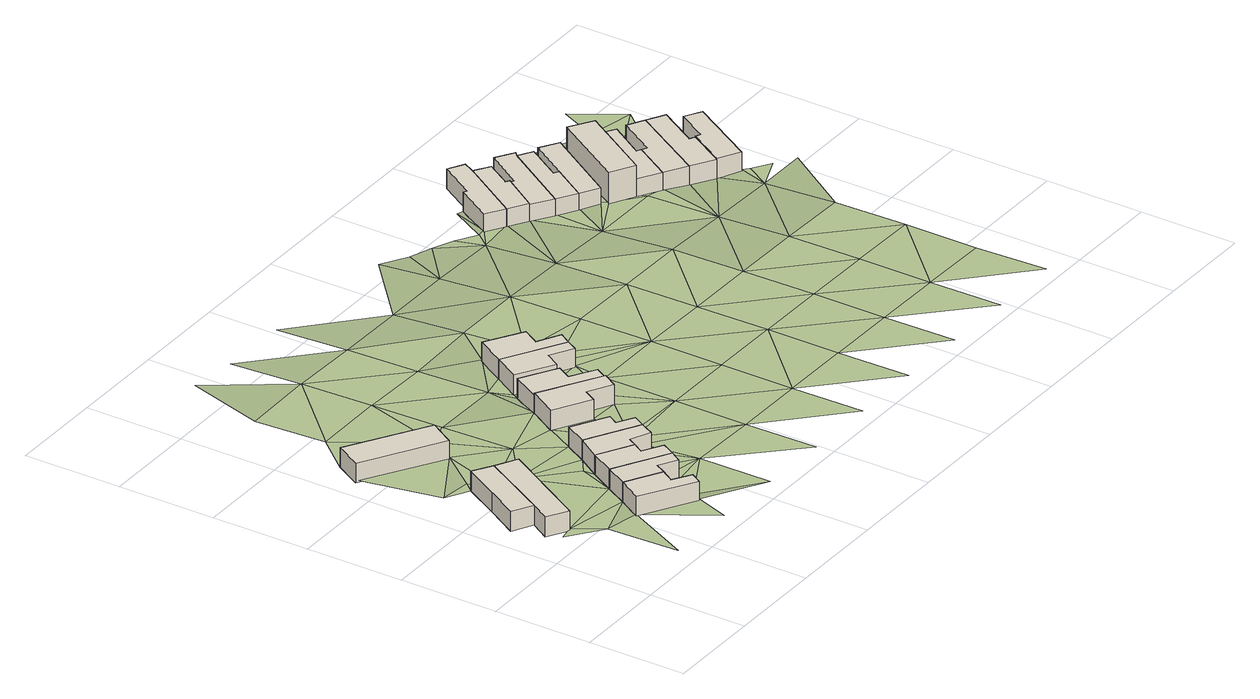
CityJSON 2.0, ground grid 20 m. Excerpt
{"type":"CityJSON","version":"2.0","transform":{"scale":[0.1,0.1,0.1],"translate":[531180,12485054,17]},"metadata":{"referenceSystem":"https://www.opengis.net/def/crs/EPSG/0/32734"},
"CityObjects":{
"building1":{"type":"Building","attributes":{"address":"Swift Street Salt River Cape Town","building":"house","building:levels":1,"building_height":4.1,"plus_code":"4FRW3F86+MXW","ground_height":20.4,"roof_height":24.5},"geometry":[{"type":"Solid","lod":"1","boundaries":[[[[0,1,2,3]],[[1,4,5,2]],[[4,6,7,5]],[[6,8,9,7]],[[8,0,3,9]],[[3,2,5,7,9]],[[8,6,4,1,0]]]]}]},
"building2":{"type":"Building","attributes":{"address":"Shelley Road Salt River Cape Town","building":"house","building:levels":1,"building_height":4.1,"plus_code":"4FRW3F87+M2R","ground_height":20.4,"roof_height":24.5},"geometry":[{"type":"Solid","lod":"1","boundaries":[[[[0,8,9,3]],[[8,10,11,9]],[[10,12,13,11]],[[12,14,15,13]],[[14,0,3,15]],[[3,9,11,13,15]],[[14,12,10,8,0]]]]}]},
"building3":{"type":"Building","attributes":{"address":"Shelley Road Salt River Cape Town","building":"house","building:levels":1,"building_height":4.1,"plus_code":"4FRW3F87+J36","ground_height":20.52,"roof_height":24.62},"geometry":[{"type":"Solid","lod":"1","boundaries":[[[[16,17,18,19]],[[17,20,21,18]],[[20,22,23,21]],[[22,24,25,23]],[[24,26,27,25]],[[26,16,19,27]],[[19,18,21,23,25,27]],[[26,24,22,20,17,16]]]]}]},
"building4":{"type":"Building","attributes":{"building":"school","building:levels":1,"building_height":4.1,"plus_code":"4FRW3F87+Q2R","ground_height":19.36,"roof_height":23.46},"geometry":[{"type":"Solid","lod":"1","boundaries":[[[[28,29,30,31]],[[29,32,33,30]],[[32,34,35,33]],[[34,28,31,35]],[[31,30,33,35]],[[34,32,29,28]]]]}]},
"building5":{"type":"Building","attributes":{"address":"Shelley Road Salt River Cape Town","building":"house","building:levels":1,"building_height":4.1,"plus_code":"4FRW3F87+J3R","ground_height":20.49,"roof_height":24.59},"geometry":[{"type":"Solid","lod":"1","boundaries":[[[[17,16,19,18]],[[16,36,37,19]],[[36,38,39,37]],[[38,40,41,39]],[[40,42,43,41]],[[42,17,18,43]],[[18,19,37,39,41,43]],[[42,40,38,36,16,17]]]]}]},
"building6":{"type":"Building","attributes":{"address":"Shelley Road Salt River Cape Town","building":"house","building:levels":1,"building_height":4.1,"plus_code":"4FRW3F87+M34","ground_height":20.49,"roof_height":24.59},"geometry":[{"type":"Solid","lod":"1","boundaries":[[[[42,40,41,43]],[[40,44,45,41]],[[44,46,47,45]],[[46,48,49,47]],[[48,50,51,49]],[[50,42,43,51]],[[43,41,45,47,49,51]],[[50,48,46,44,40,42]]]]}]},
"building7":{"type":"Building","attributes":{"address":"Shelley Road Salt River Cape Town","building":"house","building:levels":1,"building_height":4.1,"plus_code":"4FRW3F87+M3Q","ground_height":20.49,"roof_height":24.59},"geometry":[{"type":"Solid","lod":"1","boundaries":[[[[50,48,49,51]],[[48,52,53,49]],[[52,54,55,53]],[[54,56,57,55]],[[56,58,59,57]],[[58,50,51,59]],[[51,49,53,55,57,59]],[[58,56,54,52,48,50]]]]}]},
"building8":{"type":"Building","attributes":{"address":"Shelley Road Salt River Cape Town","building":"house","building:levels":1,"building_height":4.1,"plus_code":"4FRW3F87+M4J","ground_height":20.49,"roof_height":24.59},"geometry":[{"type":"Solid","lod":"1","boundaries":[[[[58,56,57,59]],[[56,60,61,57]],[[60,62,63,61]],[[62,64,65,63]],[[64,66,67,65]],[[66,58,59,67]],[[59,57,61,63,65,67]],[[66,64,62,60,56,58]]]]}]},
"building9":{"type":"Building","attributes":{"address":"Shelley Road Salt River Cape Town","building":"house","building:levels":1,"building_height":4.1,"plus_code":"4FRW3F87+P4P","ground_height":20.06,"roof_height":24.16},"geometry":[{"type":"Solid","lod":"1","boundaries":[[[[68,69,70,71]],[[69,72,73,70]],[[72,74,75,73]],[[74,76,77,75]],[[76,78,79,77]],[[78,68,71,79]],[[71,70,73,75,77,79]],[[78,76,74,72,69,68]]]]}]},
"building10":{"type":"Building","attributes":{"address":"Shelley Road Salt River Cape Town","building":"house","building:levels":1,"building_height":4.1,"plus_code":"4FRW3F87+P4X","ground_height":19.55,"roof_height":23.65},"geometry":[{"type":"Solid","lod":"1","boundaries":[[[[80,81,82,83]],[[81,84,85,82]],[[84,86,87,85]],[[86,88,89,87]],[[88,90,91,89]],[[90,80,83,91]],[[83,82,85,87,89,91]],[[90,88,86,84,81,80]]]]}]},
"building11":{"type":"Building","attributes":{"address":"Shelley Road Salt River Cape Town","building":"house","building:levels":1,"building_height":4.1,"plus_code":"4FRW3F87+Q5M","ground_height":19.55,"roof_height":23.65},"geometry":[{"type":"Solid","lod":"1","boundaries":[[[[92,93,94,95]],[[93,96,97,94]],[[96,98,99,97]],[[98,100,101,99]],[[100,102,103,101]],[[102,92,95,103]],[[95,94,97,99,101,103]],[[102,100,98,96,93,92]]]]}]},
"building12":{"type":"Building","attributes":{"address":"Shelley Road Salt River Cape Town","building":"house","building:levels":1,"building_height":4.1,"plus_code":"4FRW3F87+Q5P","ground_height":19.55,"roof_height":23.65},"geometry":[{"type":"Solid","lod":"1","boundaries":[[[[93,92,95,94]],[[92,104,105,95]],[[104,106,107,105]],[[106,108,109,107]],[[108,110,111,109]],[[110,93,94,111]],[[94,95,105,107,109,111]],[[110,108,106,104,92,93]]]]}]},
"building13":{"type":"Building","attributes":{"address":"44 Dove Street Salt River Cape Town","building":"house","building:levels":1,"building_height":4.1,"plus_code":"4FRW3F87+W97","ground_height":17.37,"roof_height":21.47},"geometry":[{"type":"Solid","lod":"1","boundaries":[[[[112,113,114,115]],[[113,116,117,114]],[[116,118,119,117]],[[118,120,121,119]],[[120,122,123,121]],[[122,124,125,123]],[[124,112,115,125]],[[115,114,117,119,121,123,125]],[[124,122,120,118,116,113,112]]]]}]},
"building14":{"type":"Building","attributes":{"address":"42 Dove Street Salt River Cape Town","building":"house","building:levels":1,"building_height":4.1,"plus_code":"4FRW3F87+W99","ground_height":17.37,"roof_height":21.47},"geometry":[{"type":"Solid","lod":"1","boundaries":[[[[112,126,127,115]],[[126,128,129,127]],[[128,130,131,129]],[[130,132,133,131]],[[132,113,114,133]],[[113,112,115,114]],[[115,127,129,131,133,114]],[[113,132,130,128,126,112]]]]}]},
"building15":{"type":"Building","attributes":{"address":"40 Dove Street Salt River Cape Town","building":"house","building:levels":1,"building_height":4.1,"plus_code":"4FRW3F87+VCR","ground_height":17.19,"roof_height":21.29},"geometry":[{"type":"Solid","lod":"1","boundaries":[[[[134,135,136,137]],[[135,138,139,136]],[[138,140,141,139]],[[140,142,143,141]],[[142,144,145,143]],[[144,146,147,145]],[[146,134,137,147]],[[137,136,139,141,143,145,147]],[[146,144,142,140,138,135,134]]]]}]},
"building16":{"type":"Building","attributes":{"address":"38 Dove Street Salt River Cape Town","building":"house","building:levels":1,"building_height":4.1,"plus_code":"4FRW3F87+WC4","ground_height":17.19,"roof_height":21.29},"geometry":[{"type":"Solid","lod":"1","boundaries":[[[[135,148,149,136]],[[148,150,151,149]],[[150,152,153,151]],[[152,154,155,153]],[[154,138,139,155]],[[138,135,136,139]],[[136,149,151,153,155,139]],[[138,154,152,150,148,135]]]]}]},
"building17":{"type":"Building","attributes":{"address":"36 Dove Street Salt River Cape Town","building":"house","building:levels":1,"building_height":4.1,"plus_code":"4FRW3F87+VCH","ground_height":17.19,"roof_height":21.29},"geometry":[{"type":"Solid","lod":"1","boundaries":[[[[148,156,157,149]],[[156,158,159,157]],[[158,160,161,159]],[[160,150,151,161]],[[150,148,149,151]],[[149,157,159,161,151]],[[150,160,158,156,148]]]]}]},
"building18":{"type":"Building","attributes":{"address":"34 Dove Street Salt River Cape Town","building":"house","building:levels":2,"building_height":6.9,"plus_code":"4FRW3F87+VFF","ground_height":17.55,"roof_height":24.45},"geometry":[{"type":"Solid","lod":"1","boundaries":[[[[162,163,164,165]],[[163,166,167,164]],[[166,168,169,167]],[[168,162,165,169]],[[165,164,167,169]],[[168,166,163,162]]]]}]},
"building19":{"type":"Building","attributes":{"address":"32 Dove Street Salt River Cape Town","building":"house","building:levels":1,"building_height":4.1,"plus_code":"4FRW3F87+VFH","ground_height":17.55,"roof_height":21.65},"geometry":[{"type":"Solid","lod":"1","boundaries":[[[[162,170,171,172]],[[170,173,174,171]],[[173,175,176,174]],[[175,177,178,176]],[[177,163,179,178]],[[163,162,172,179]],[[172,171,174,176,178,179]],[[163,177,175,173,170,162]]]]}]},
"building20":{"type":"Building","attributes":{"address":"30 Dove Street Salt River Cape Town","building":"house","building:levels":1,"building_height":4.1,"plus_code":"4FRW3F87+RGR","ground_height":17.55,"roof_height":21.65},"geometry":[{"type":"Solid","lod":"1","boundaries":[[[[170,180,181,171]],[[180,182,183,181]],[[182,184,185,183]],[[184,186,187,185]],[[186,173,174,187]],[[173,170,171,174]],[[171,181,183,185,187,174]],[[173,186,184,182,180,170]]]]}]},
"building21":{"type":"Building","attributes":{"address":"28 Dove Street Salt River Cape Town","building":"house","building:levels":1,"building_height":4.1,"plus_code":"4FRW3F87+VG4","ground_height":17.55,"roof_height":21.65},"geometry":[{"type":"Solid","lod":"1","boundaries":[[[[180,188,189,181]],[[188,190,191,189]],[[190,192,193,191]],[[192,194,195,193]],[[194,182,183,195]],[[182,180,181,183]],[[181,189,191,193,195,183]],[[182,194,192,190,188,180]]]]}]},
"building22":{"type":"Building","attributes":{"address":"26 Dove Street Salt River Cape Town","building":"house","building:levels":1,"building_height":4.1,"plus_code":"4FRW3F87+RGH","ground_height":17.75,"roof_height":21.85},"geometry":[{"type":"Solid","lod":"1","boundaries":[[[[196,197,198,199]],[[197,200,201,198]],[[200,202,203,201]],[[202,204,205,203]],[[204,206,207,205]],[[206,196,199,207]],[[199,198,201,203,205,207]],[[206,204,202,200,197,196]]]]}]},
"terrain1":{"type":"TINRelief","geometry":[{"type":"CompositeSurface","lod":"1","boundaries":[[[208,209,210]],[[209,211,212]],[[210,209,17]],[[17,209,212]],[[1,213,214]],[[210,17,42]],[[213,1,0]],[[215,216,214]],[[14,210,42]],[[213,215,214]],[[217,218,212]],[[213,0,215]],[[219,0,14]],[[42,220,14]],[[16,26,24]],[[28,221,222]],[[0,219,215]],[[220,42,50]],[[24,38,16]],[[16,38,36]],[[58,14,220]],[[24,218,223]],[[50,58,220]],[[66,14,58]],[[215,219,221]],[[219,14,66]],[[38,24,224]],[[224,24,223]],[[48,46,44]],[[221,225,222]],[[38,224,40]],[[221,219,226]],[[227,222,228]],[[40,224,44]],[[48,44,54]],[[48,54,52]],[[229,219,66]],[[226,225,221]],[[54,44,224]],[[222,225,228]],[[226,219,230]],[[56,54,224]],[[231,227,228]],[[229,66,64]],[[229,230,219]],[[62,232,64]],[[62,60,232]],[[64,233,229]],[[234,225,226]],[[64,232,233]],[[224,235,56]],[[226,230,234]],[[56,235,60]],[[236,235,224]],[[232,60,237]],[[233,232,78]],[[225,238,228]],[[90,234,230]],[[238,225,234]],[[239,233,78]],[[235,237,60]],[[78,232,237]],[[234,90,96]],[[228,240,241]],[[96,90,242]],[[234,96,93]],[[240,228,238]],[[237,68,78]],[[96,242,243]],[[238,234,244]],[[245,242,246]],[[93,244,234]],[[243,242,245]],[[237,247,68]],[[245,68,247]],[[248,237,235]],[[249,243,245]],[[243,249,250]],[[251,248,235]],[[249,245,247]],[[252,240,238]],[[252,238,244]],[[237,253,247]],[[248,253,237]],[[254,255,256]],[[257,256,255]],[[244,254,252]],[[258,240,259]],[[257,254,256]],[[249,247,260]],[[240,252,259]],[[249,260,261]],[[253,260,247]],[[260,257,261]],[[257,262,254]],[[254,263,252]],[[257,260,262]],[[253,248,264]],[[265,266,248]],[[263,259,252]],[[254,262,263]],[[260,253,264]],[[248,266,264]],[[259,263,267]],[[268,262,260]],[[264,269,260]],[[270,259,267]],[[262,268,263]],[[268,260,269]],[[264,266,271]],[[272,271,266]],[[267,263,273]],[[274,269,264]],[[267,275,270]],[[268,276,263]],[[271,274,264]],[[267,277,275]],[[273,263,276]],[[277,267,273]],[[269,278,268]],[[274,279,269]],[[276,268,278]],[[278,269,279]],[[273,280,277]],[[281,274,271]],[[282,281,271]],[[280,273,283]],[[284,273,276]],[[283,273,285]],[[274,286,279]],[[287,276,278]],[[285,273,284]],[[276,288,284]],[[281,286,274]],[[276,287,288]],[[285,289,283]],[[285,122,289]],[[279,290,278]],[[286,291,279]],[[287,292,288]],[[287,278,290]],[[290,279,291]],[[287,293,292]],[[286,281,294]],[[295,296,281]],[[287,297,293]],[[297,287,298]],[[291,286,294]],[[287,290,299]],[[281,296,294]],[[299,298,287]],[[300,132,301]],[[300,302,132]],[[303,298,299]],[[304,297,298]],[[291,305,290]],[[294,306,291]],[[290,307,299]],[[308,309,154]],[[299,307,303]],[[290,310,307]],[[305,291,306]],[[311,297,304]],[[309,160,154]],[[312,304,298]],[[310,290,313]],[[154,160,140]],[[313,290,305]],[[311,304,312]],[[160,311,314]],[[311,312,314]],[[315,313,305]],[[316,177,317]],[[316,318,177]],[[306,319,305]],[[315,305,320]],[[321,314,312]],[[312,163,321]],[[320,305,322]],[[184,177,318]],[[321,163,177]],[[177,184,323]],[[177,323,321]],[[324,325,326]],[[184,182,323]],[[321,323,327]],[[182,327,323]],[[327,328,321]]]}]}
},
"vertices":[
[124,414,42],[86,438,42],[86,438,83],[124,414,83],[45,367,42],[45,367,83],[6,301,42],[6,301,83],[47,278,42],[47,278,83],
[23,239,42],[23,239,83],[65,214,42],[65,214,83],[168,390,42],[168,390,83],
[270,148,43],[200,189,43],[200,189,84],[270,148,84],[171,142,43],[171,142,84],[276,76,43],[276,76,84],[290,99,43],[290,99,84],[254,122,43],[254,122,84],
[42,687,32],[10,634,32],[10,634,73],[42,687,73],[168,538,32],[168,538,73],[200,590,32],[200,590,73],
[282,169,43],[282,169,84],[319,148,43],[319,148,84],[334,171,43],[334,171,84],[225,234,43],[225,234,84],
[349,198,43],[349,198,84],[309,222,43],[309,222,84],[322,243,43],[322,243,84],[253,283,43],[253,283,84],
[332,261,43],[332,261,84],[373,242,43],[373,242,84],[388,270,43],[388,270,84],[284,330,43],[284,330,84],
[402,294,43],[402,294,84],[368,314,43],[368,314,84],[380,334,43],[380,334,84],[309,375,43],[309,375,84],
[502,423,39],[380,495,39],[380,495,80],[502,423,80],[345,437,39],[345,437,80],[419,394,39],[419,394,80],[434,420,39],[434,420,80],[483,392,39],[483,392,80],
[380,495,34],[502,423,34],[502,423,75],[380,495,75],[519,451,34],[519,451,75],[469,481,34],[469,481,75],[486,510,34],[486,510,75],[414,553,34],[414,553,75],
[571,547,34],[452,618,34],[452,618,75],[571,547,75],[420,565,34],[420,565,75],[494,521,34],[494,521,75],[512,551,34],[512,551,75],[558,524,34],[558,524,75],
[586,571,34],[586,571,75],[540,596,34],[540,596,75],[560,630,34],[560,630,75],[486,676,34],[486,676,75],
[932,914,12],[1011,1038,12],[1011,1038,53],[932,914,53],[1023,1061,12],[1023,1061,53],[991,1080,12],[991,1080,53],[947,1007,12],[947,1007,53],[940,1011,12],[940,1011,53],[895,938,12],[895,938,53],
[970,890,12],[970,890,53],[1018,963,12],[1018,963,53],[1011,968,12],[1011,968,53],[1042,1018,12],[1042,1018,53],
[970,890,10],[1011,862,10],[1011,862,51],[970,890,51],[1101,1003,10],[1101,1003,51],[1109,1010,10],[1109,1010,51],[1073,1033,10],[1073,1033,51],[1025,958,10],[1025,958,51],[1018,963,10],[1018,963,51],
[1051,838,10],[1051,838,51],[1096,909,10],[1096,909,51],[1086,915,10],[1086,915,51],[1130,985,10],[1130,985,51],
[1088,815,10],[1088,815,51],[1182,963,10],[1182,963,51],[1145,986,10],[1145,986,51],
[1144,776,14],[1235,923,14],[1235,923,83],[1144,776,83],[1189,953,14],[1189,953,83],[1096,803,14],[1096,803,83],
[1188,749,14],[1188,749,55],[1144,776,55],[1235,825,14],[1235,825,55],[1226,830,14],[1226,830,55],[1271,901,14],[1271,901,55],[1235,923,55],
[1233,722,14],[1233,722,55],[1325,875,14],[1325,875,55],[1291,894,14],[1291,894,55],[1245,819,14],[1245,819,55],
[1279,693,14],[1279,693,55],[1324,768,14],[1324,768,55],[1313,774,14],[1313,774,55],[1361,854,14],[1361,854,55],
[1279,693,16],[1322,668,16],[1322,668,57],[1279,693,57],[1403,804,16],[1403,804,57],[1370,824,16],[1370,824,57],[1334,763,16],[1334,763,57],[1324,768,16],[1324,768,57],
[35,208,46],[102,157,46],[65,214,46],[102,7,50],[171,142,46],[102,457,42],[38,465,42],[168,538,38],[10,634,39],[252,7,48],[276,76,48],[252,457,40],[252,307,43],[200,590,36],[102,757,32],[402,7,44],[402,157,43],[252,757,33],[252,607,36],[102,907,26],[252,907,29],[345,437,40],[380,495,40],[157,1071,20],[402,307,43],[419,394,40],[402,607,34],[552,157,39],[552,7,41],[552,307,39],[402,757,30],[434,420,40],[402,907,26],[252,1057,22],[486,510,39],[494,521,39],[486,676,38],[519,451,39],[469,481,40],[552,457,39],[703,157,39],[558,524,39],[512,551,38],[703,7,41],[552,757,35],[703,307,39],[560,630,38],[540,596,38],[552,607,38],[586,571,38],[402,1057,19],[552,907,24],[703,457,39],[571,547,38],[703,607,38],[703,757,35],[853,307,38],[853,7,40],[853,157,38],[703,907,24],[853,607,35],[853,457,37],[699,1034,15],[1003,157,38],[1003,7,39],[853,907,19],[1003,307,38],[751,1002,15],[853,757,30],[796,985,15],[1003,607,33],[1003,457,36],[835,962,19],[1153,157,36],[1153,7,38],[877,936,19],[932,914,19],[895,938,19],[1153,307,36],[1003,757,22],[970,890,19],[928,1016,12],[1153,607,26],[1153,457,34],[1011,862,19],[1051,838,19],[1303,307,33],[1303,7,38],[1303,157,33],[1088,815,21],[1096,803,21],[1153,757,21],[1018,963,19],[1011,968,19],[1025,958,19],[1144,776,21],[1153,907,18],[1303,607,21],[1303,457,30],[1188,749,21],[1086,915,18],[1096,909,18],[1233,722,18],[1182,963,18],[1189,953,18],[1279,693,18],[1183,1019,10],[1322,668,21],[1235,825,18],[1226,830,18],[1245,819,18],[1411,607,20],[1333,657,21],[1288,966,14],[1369,633,21],[1303,907,14],[1313,774,18],[1324,768,18],[1370,824,18],[1386,947,13],[1329,1047,10]
]}
